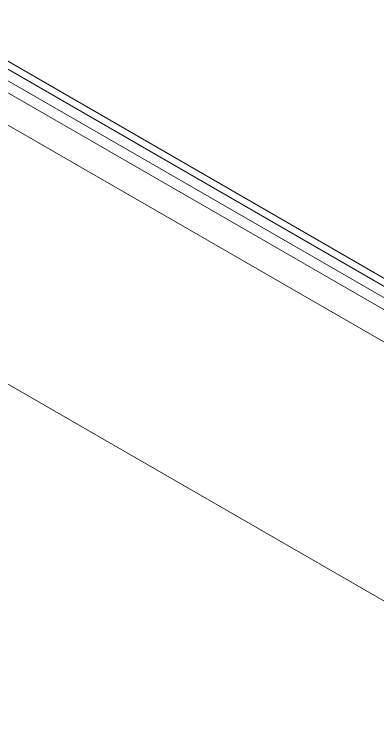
# Model space of a CAD drawing. Header units: inches. Extents: x -10 to 196, y -2 to 124.
# Drawn here: x 141.683 to 143.574, y 64.683 to 68.328 of the extents above; entities that cross this region are included whole.
import ezdxf

# ---------------------------------------------------------------- set-up
doc = ezdxf.new("R2010")
doc.units = ezdxf.units.IN
doc.layers.add('ZANO_R', color=7, linetype='Continuous', lineweight=0)

msp = doc.modelspace()

# ---------------------------------------------------------------- linework, layer by layer
at = {"layer": 'ZANO_R'}
for p, q in [((179.77223, 46.07307), (134.91176, 71.97327)), ((179.85204, 45.86289), (134.68731, 71.93876)), ((179.85204, 45.92552), (134.79579, 71.93876)), ((134.88619, 71.94628), (179.76164, 46.03743)), ((134.62416, 71.80739), (179.65665, 45.80786)), ((133.40556, 71.16432), (178.43806, 45.1648))]:
    msp.add_line(p, q, dxfattribs=at)

doc.saveas('drawing.dxf')
